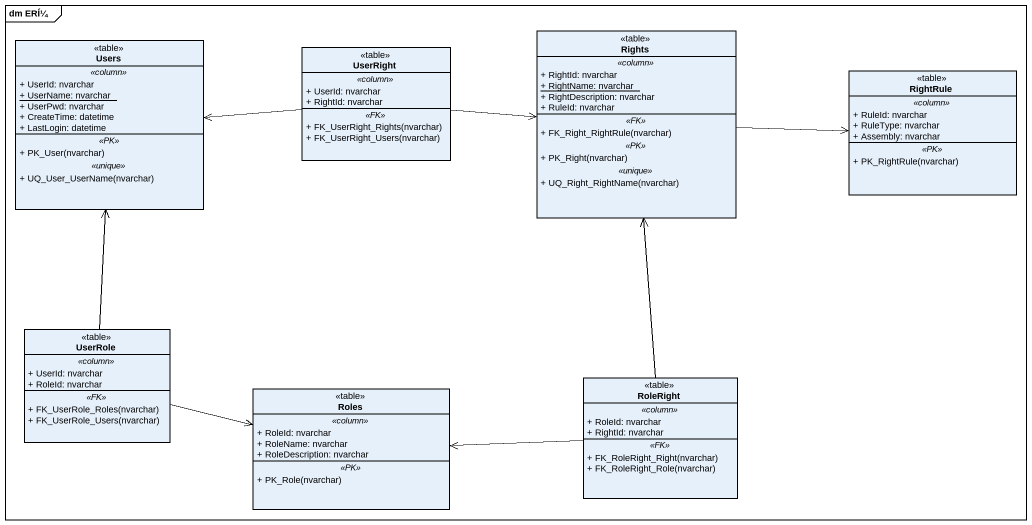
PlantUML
@startuml
mainframe dm ERÍ¼
hide circle
hide empty members
skinparam classAttributeIconSize 0
class Users <<table>> {
  .. <<column>> ..
  + UserId: nvarchar
  {static} + UserName: nvarchar
  + UserPwd: nvarchar
  + CreateTime: datetime
  + LastLogin: datetime
  .. <<PK>> ..
  + PK_User(nvarchar)
  .. <<unique>> ..
  + UQ_User_UserName(nvarchar)
}
class UserRight <<table>> {
  .. <<column>> ..
  + UserId: nvarchar
  + RightId: nvarchar
  .. <<FK>> ..
  + FK_UserRight_Rights(nvarchar)
  + FK_UserRight_Users(nvarchar)
}
class Rights <<table>> {
  .. <<column>> ..
  + RightId: nvarchar
  {static} + RightName: nvarchar
  + RightDescription: nvarchar
  + RuleId: nvarchar
  .. <<FK>> ..
  + FK_Right_RightRule(nvarchar)
  .. <<PK>> ..
  + PK_Right(nvarchar)
  .. <<unique>> ..
  + UQ_Right_RightName(nvarchar)
}
class RightRule <<table>> {
  .. <<column>> ..
  + RuleId: nvarchar
  + RuleType: nvarchar
  + Assembly: nvarchar
  .. <<PK>> ..
  + PK_RightRule(nvarchar)
}
class UserRole <<table>> {
  .. <<column>> ..
  + UserId: nvarchar
  + RoleId: nvarchar
  .. <<FK>> ..
  + FK_UserRole_Roles(nvarchar)
  + FK_UserRole_Users(nvarchar)
}
class Roles <<table>> {
  .. <<column>> ..
  + RoleId: nvarchar
  + RoleName: nvarchar
  + RoleDescription: nvarchar
  .. <<PK>> ..
  + PK_Role(nvarchar)
}
class RoleRight <<table>> {
  .. <<column>> ..
  + RoleId: nvarchar
  + RightId: nvarchar
  .. <<FK>> ..
  + FK_RoleRight_Right(nvarchar)
  + FK_RoleRight_Role(nvarchar)
}
UserRight -left-> Users
UserRight -right-> Rights
Rights -right-> RightRule
UserRole -up-> Users
UserRole -right-> Roles
RoleRight -up-> Rights
RoleRight -left-> Roles
@enduml
